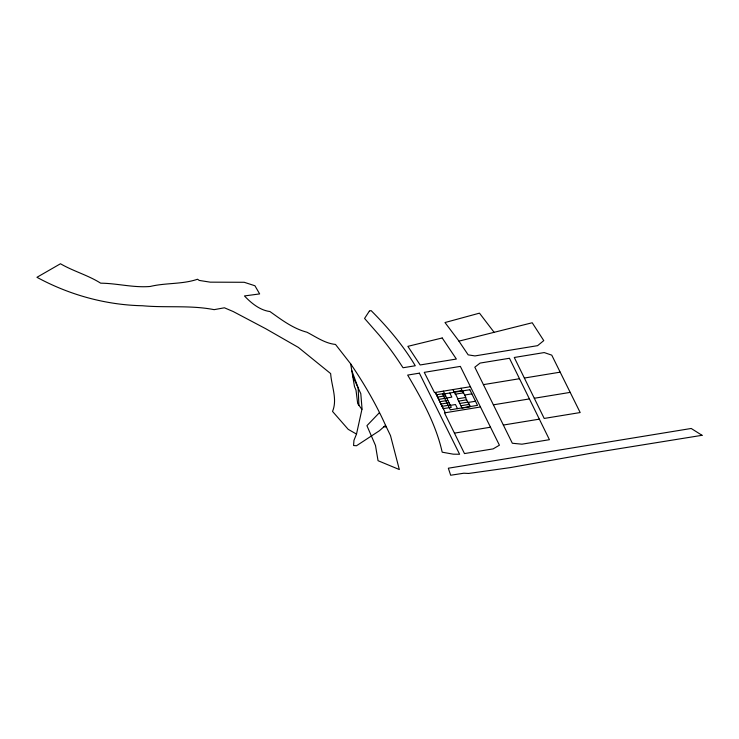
<?xml version="1.0" encoding="UTF-8"?>
<svg xmlns="http://www.w3.org/2000/svg" width="739" height="739" viewBox="0 0 739 739"><rect width="100%" height="100%" fill="white"/><g stroke="black" fill="none" stroke-linecap="round" stroke-linejoin="round"><path stroke-width="1.11" d="M356.503 434.089L362.045 408.833L360.808 393.702L352.715 376.068L350.656 363.847L335.497 344.439C325.068 343.404 316.08 336.947 306.971 332.227C292.884 328.504 281.587 319.802 269.929 311.535C259.943 310.278 251.214 303.101 244.452 295.942L259.648 293.919L254.927 285.762L244.203 282.28L210.227 282.159L199.253 280.432L197.553 279.24C182.321 284.45 165.887 282.686 150.202 286.464C133.583 287.896 117.205 283.333 100.67 283.176C87.95 275.12 73.383 271.287 60.469 263.758L36.95 277.301C69.309 294.889 105.668 304.976 142.525 305.752C166.423 307.951 190.385 305.004 214.134 309.659L224.407 307.793L233.219 311.544L265.818 328.763L298.39 347.432L330.656 373.592C331.46 385.952 337.658 399.309 332.522 411.42L348.208 429.341L356.503 434.089L353.963 440.324L353.565 445.525L356.494 445.746L379.403 430.754L385.564 425.331C375.874 403.78 363.967 383.365 350.656 363.847M379.393 412.685L366.923 425.673L375.486 445.469L378.045 460.702L399.328 469.542L390.506 435.631L385.564 425.331M458.956 341.141L532.219 322.758L543.765 340.614L537.604 345.658L474.974 355.921L468.175 354.859L458.319 340.236L444.989 322.537L479.482 313.151L494.123 332.319M470.41 386.709L434.523 392.585L424.26 372.354L460.351 366.387L499.416 445.192L493.135 448.887L464.489 453.58L444.49 412.879L480.47 406.986M483.426 384.631L512.339 443.252L521.919 444.185L549.428 439.687L509.467 358.267L480.073 363.08L474.817 367.191L483.426 384.631L519.508 378.719M524.367 378.035L560.19 372.16M436.463 394.774L444.472 393.453M454.088 391.882L462.097 390.571M437.599 397.083L445.608 395.771M463.575 392.825L455.224 394.192L452.952 389.573M438.735 399.393L451.834 397.129L449.811 393.009M464.655 395.023L471.861 393.841M439.871 401.711L447.889 400.399M441.007 404.021L449.026 402.709M458.633 401.129L466.651 399.817M442.144 406.33L450.162 405.018M459.769 403.448L467.787 402.136M448.268 405.711L455.473 404.529L457.496 408.649M475.5 401.249L468.295 402.422L470.318 406.552M460.914 405.757L468.923 404.445M493.393 404.824L529.42 398.921M534.297 398.266L570.194 392.381L580.18 412.547L544.2 418.44L514.27 357.482L544.218 352.568L551.756 355.145L570.194 392.381M454.457 433.128L490.493 427.216M503.351 425.045L539.341 419.152M383.624 426.643L386.395 427.05M361.879 409.36L357.694 403.549L355.986 390.118L354.471 386.506L352.715 376.068M462.632 390.903L465.847 397.453L457.496 398.82L462.051 408.067L470.059 406.755L465.515 397.508M460.96 388.252L463.233 392.88M455.566 394.136L457.838 398.764M443.335 391.143L451.298 407.337L443.289 408.649L435.326 392.455L445.294 412.75M351.81 370.673L358.156 387.929L358.895 405.212M369.361 311.11L364.567 318.435L379.125 335.053A656.546 379.052 0 0 1 399.217 361.962L403.032 367.754L415.263 365.759C403.161 345.409 387.744 327.275 371.07 310.556L369.361 311.11M442.208 337.972L407.873 346.342L420.149 364.964L456.36 359.043L442.208 337.972M702.05 435.308L592.336 453.007L510.575 467.565L468.655 473.459L463.824 473.219L450.67 475.242L448.333 468.212L691.205 428.472L702.05 435.308M419.382 373.158L407.66 375.089C421.978 399.374 436.001 424.417 442.19 452.185L453.201 454.162L459.603 454.263L419.382 373.158M469.838 389.721L442.606 394.183L450.291 409.831L477.523 405.369L469.838 389.721"/></g></svg>
